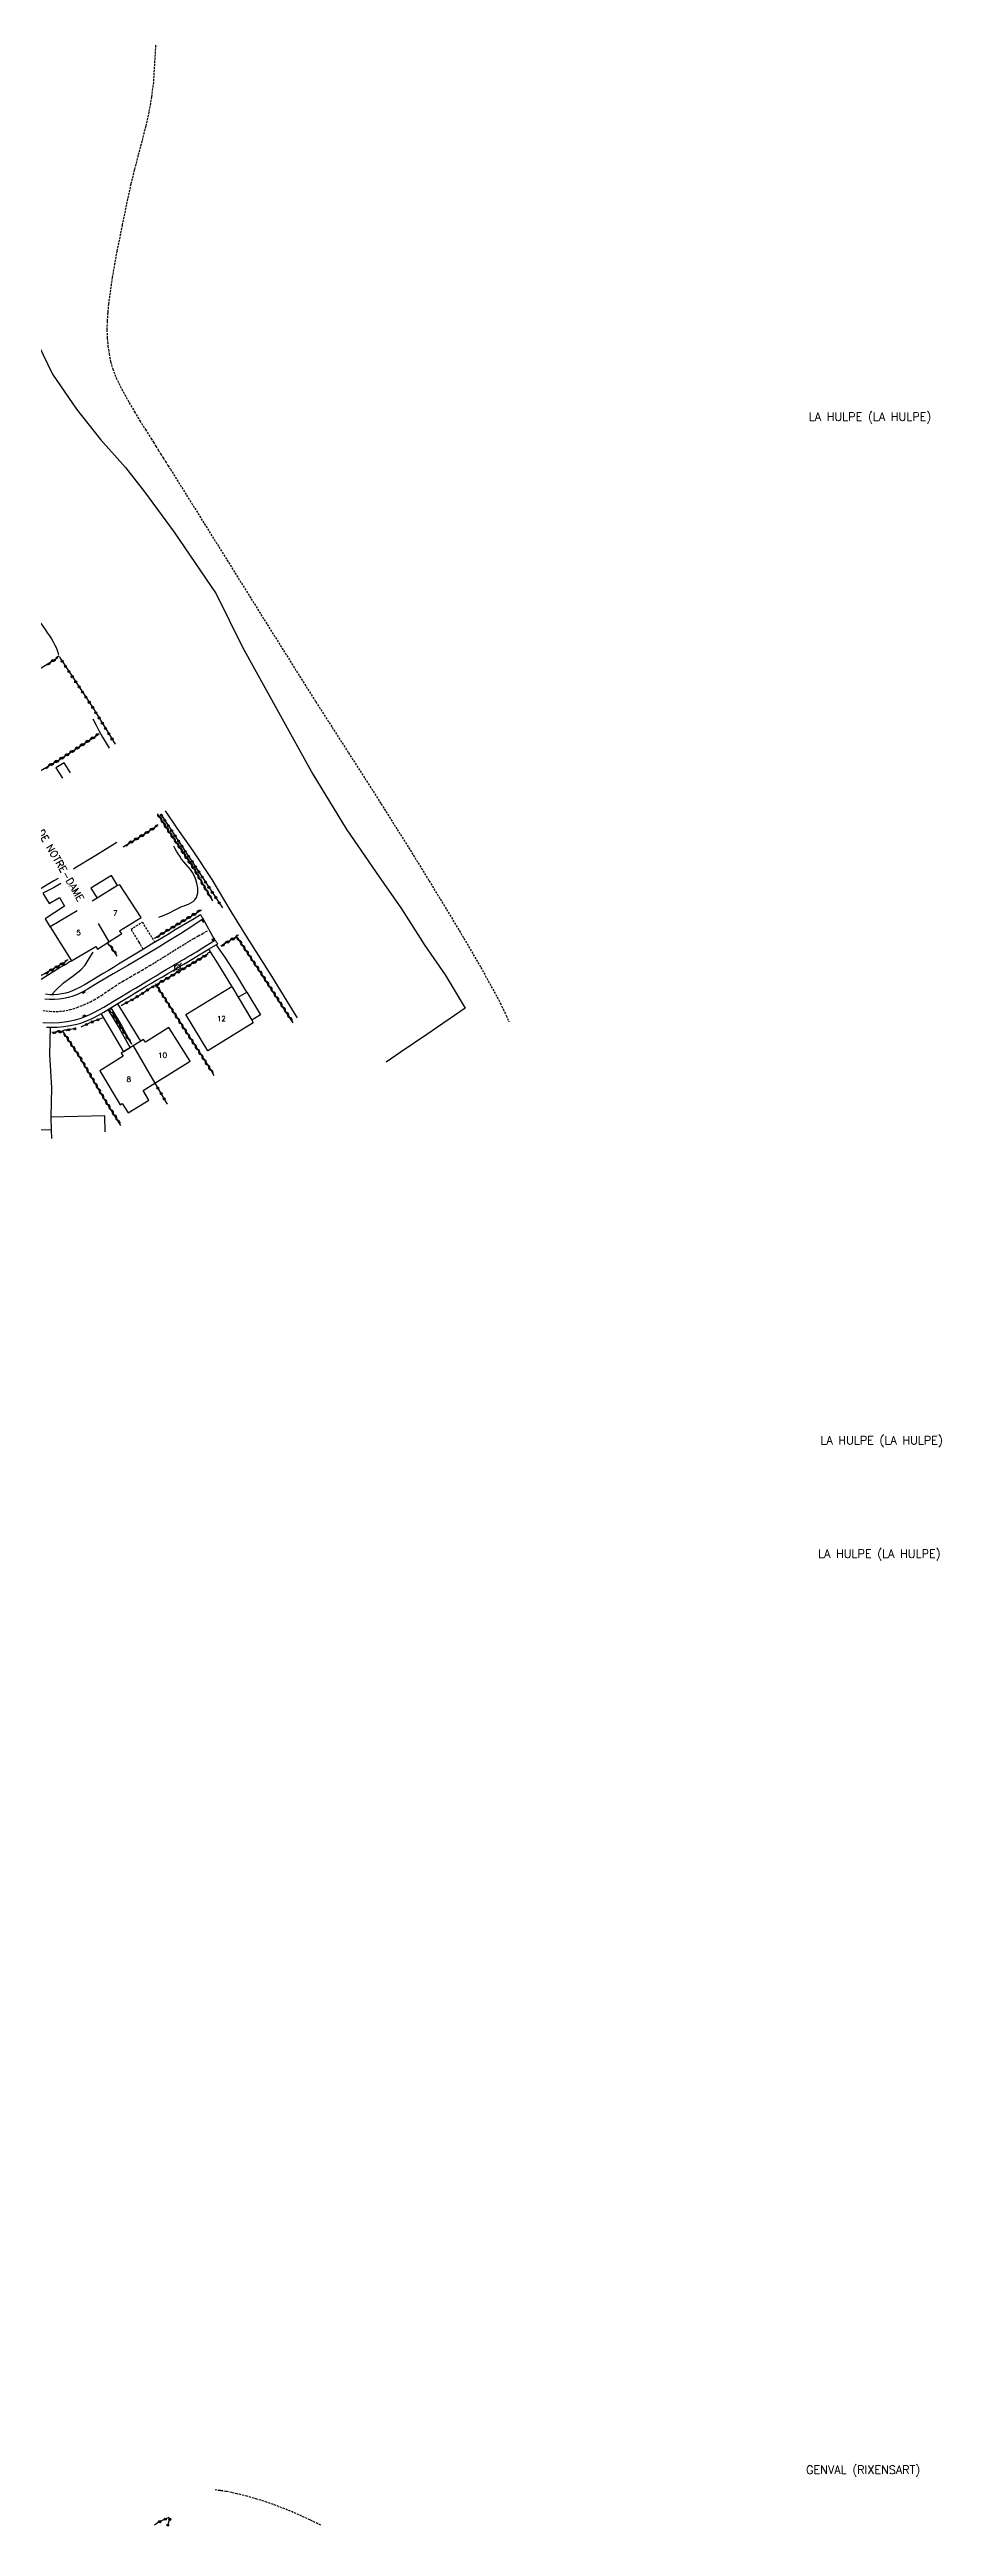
# Model space of a CAD drawing. Header units: millimetres. Extents: x 157000 to 158001, y 157000 to 158002.
# Drawn here: x 157757 to 157975, y 157000 to 157603 of the extents above; entities that cross this region are included whole.
import ezdxf
from ezdxf.enums import TextEntityAlignment as Align

# ---------------------------------------------------------------- set-up
doc = ezdxf.new("R2010")
doc.units = ezdxf.units.MM
doc.linetypes.add('DASHED', pattern=[0.75, 0.5, -0.25])
doc.layers.get('0').update_dxf_attribs({"linetype": 'CONTINUOUS'})
for name, color, linetype in [('W0001', 6, 'DASHED'), ('W0008', 7, 'CONTINUOUS'), ('W0014', 7, 'CONTINUOUS'), ('W0017', 7, 'CONTINUOUS'), ('W0070', 7, 'DASHED'), ('W0101', 7, 'CONTINUOUS'), ('W0104', 1, 'CONTINUOUS'), ('W0112', 1, 'DASHED'), ('W0214', 2, 'CONTINUOUS'), ('W0300', 7, 'CONTINUOUS'), ('W0310', 3, 'CONTINUOUS'), ('W0323', 7, 'CONTINUOUS'), ('W0330', 7, 'CONTINUOUS'), ('W0401', 7, 'CONTINUOUS'), ('W0473', 7, 'CONTINUOUS'), ('W0980', 7, 'CONTINUOUS'), ('W0989', 7, 'CONTINUOUS'), ('W0991', 7, 'CONTINUOUS'), ('W1102', 7, 'CONTINUOUS')]:
    doc.layers.add(name, color=color, linetype=linetype)
doc.styles.get("Standard").update_dxf_attribs({"font": 'romans.shx', "width": 0.85})

# ---------------------------------------------------------------- blocks, each defined once
blk = doc.blocks.new('T401')
for p, q in [((-0.3, 0.3), (0, 0.3)), ((-0.3, -0.25), (-0.3, 0.3)), ((-0.3, 0.15), (0, 0.15)), ((-0.3, 0), (0, 0)), ((0, 0.3), (0, -0.25)), ((-0.3, -0.15), (0, -0.15)), ((-0.3, -0.25), (-0.3, -0.3)), ((-0.3, -0.3), (0, -0.3)), ((0, -0.3), (0, -0.25))]:
    blk.add_line(p, q)
blk = doc.blocks.new('T473')
for p, q in [((-0.166667, 0.166667), (0.166667, -0.166667)), ((-0.166667, -0.166667), (0.166667, 0.166667)), ((0.500001, 0.500001), (1.000002, 1.000002)), ((-1.000002, -1.000002), (-0.500001, -0.500001))]:
    blk.add_line(p, q)
blk.add_ellipse((0, 0), major_axis=(0.471405, 0.471405), ratio=1, start_param=5.4977871438, end_param=11.780972451)
blk = doc.blocks.new('t310o')
at = {"color": 0, "linetype": 'Continuous'}
for centre, start, end in [((-0.5, 0.38), 216.8699, 323.1304), ((0.5, -0.37), 36.8699, 143.1303)]:
    blk.add_arc(centre, 0.625, start, end, dxfattribs=at)
blk = doc.blocks.new('t323o')
at = {"color": 0, "linetype": 'Continuous'}
for radius in [0.25, 0.15]:
    blk.add_circle((0, 0), radius, dxfattribs=at)

msp = doc.modelspace()

# ---------------------------------------------------------------- linework, layer by layer
at = {"layer": 'W0001'}
msp.add_lwpolyline([(157755.9, 157368.89), (157757.52, 157368.69), (157759.16, 157368.64), (157760.8, 157368.76), (157762.53, 157369.1), (157764.22, 157369.63), (157765.85, 157370.3), (157767.44, 157371.03), (157768.35, 157371.5), (157769.25, 157372.02), (157770.12, 157372.57), (157770.97, 157373.15), (157771.81, 157373.73), (157772.66, 157374.31), (157773.51, 157374.88), (157774.38, 157375.43), (157775.31, 157375.99), (157776.24, 157376.54), (157777.18, 157377.09), (157778.12, 157377.63), (157779.06, 157378.17), (157780, 157378.72), (157780.94, 157379.26), (157781.87, 157379.82), (157783.08, 157380.55), (157784.29, 157381.3), (157785.49, 157382.05), (157786.69, 157382.8), (157787.89, 157383.56), (157789.09, 157384.3), (157790.3, 157385.04), (157791.51, 157385.77), (157792.61, 157386.42), (157793.72, 157387.05), (157794.83, 157387.68), (157795.94, 157388.29)], dxfattribs=at)
at = {"layer": 'W0008'}
msp.add_lwpolyline([(157797.72, 157386.05), (157794.91, 157391.21)], dxfattribs=at)
at = {"layer": 'W0014'}
for points in [[(157794.27, 157392.16), (157792.72, 157391.25), (157791.18, 157390.34), (157789.64, 157389.43), (157788.1, 157388.51), (157786.17, 157387.35), (157784.23, 157386.19), (157782.3, 157385.02), (157780.37, 157383.85), (157779.14, 157383.11), (157777.92, 157382.37), (157776.7, 157381.62), (157775.47, 157380.87), (157774.25, 157380.13), (157773.02, 157379.38), (157771.8, 157378.64), (157770.57, 157377.91), (157769.1, 157377.02), (157767.63, 157376.12), (157766.14, 157375.24), (157764.61, 157374.44), (157763.84, 157374.06), (157763.05, 157373.69), (157762.24, 157373.37), (157761.4, 157373.12), (157760.45, 157372.92), (157759.49, 157372.78), (157758.52, 157372.72), (157757.55, 157372.74), (157756.49, 157372.87)], [(157794.92, 157391.2), (157794.86, 157391.29), (157794.79, 157391.38), (157794.72, 157391.47), (157794.66, 157391.57), (157794.56, 157391.71), (157794.46, 157391.86), (157794.36, 157392.02), (157794.26, 157392.17)], [(157755.87, 157365.94), (157757.84, 157365.86), (157759.81, 157365.96), (157761.76, 157366.21), (157763.69, 157366.6), (157764.92, 157366.96), (157766.12, 157367.42), (157767.29, 157367.95), (157768.44, 157368.5), (157770.67, 157369.68), (157772.84, 157370.96), (157774.98, 157372.29), (157777.13, 157373.59), (157778.39, 157374.34), (157779.65, 157375.09), (157780.9, 157375.84), (157782.15, 157376.6), (157783.41, 157377.35), (157784.66, 157378.11), (157785.91, 157378.86), (157787.17, 157379.61), (157787.93, 157380.06), (157788.69, 157380.51), (157789.45, 157380.95), (157790.22, 157381.39), (157790.98, 157381.84), (157791.74, 157382.28), (157792.5, 157382.74), (157793.25, 157383.2), (157794.38, 157383.89), (157795.5, 157384.6), (157796.61, 157385.32), (157797.72, 157386.05)], [(157794.92, 157391.2), (157792.14, 157389.38), (157789.33, 157387.59), (157786.51, 157385.82), (157783.68, 157384.08), (157780.13, 157381.95), (157776.57, 157379.86), (157772.99, 157377.78), (157769.41, 157375.72), (157768.14, 157374.96), (157766.88, 157374.18), (157765.58, 157373.44), (157764.24, 157372.81), (157763.17, 157372.41), (157762.08, 157372.07), (157760.97, 157371.8), (157759.83, 157371.62), (157758.67, 157371.53), (157757.49, 157371.53), (157756.32, 157371.62)], [(157798.43, 157385.15), (157798.36, 157385.24), (157798.3, 157385.33), (157798.24, 157385.42), (157798.17, 157385.51), (157798.08, 157385.65), (157797.99, 157385.79), (157797.9, 157385.93), (157797.82, 157386.08)], [(157756.77, 157364.82), (157757.8, 157364.79), (157759.38, 157364.84), (157760.96, 157364.99), (157762.53, 157365.22), (157764.08, 157365.55), (157765.1, 157365.83), (157766.1, 157366.18), (157767.08, 157366.58), (157768.05, 157367.02), (157769.4, 157367.72), (157770.72, 157368.49), (157772.02, 157369.3), (157773.32, 157370.1), (157774.13, 157370.58), (157774.93, 157371.07), (157775.73, 157371.56), (157776.53, 157372.06), (157777.32, 157372.55), (157778.12, 157373.04), (157778.92, 157373.53), (157779.73, 157374.02), (157781.03, 157374.79), (157782.33, 157375.57), (157783.63, 157376.33), (157784.94, 157377.1), (157786.25, 157377.86), (157787.55, 157378.63), (157788.85, 157379.4), (157790.16, 157380.17), (157792.23, 157381.41), (157794.3, 157382.65), (157796.36, 157383.9), (157798.43, 157385.15)]]:
    msp.add_lwpolyline(points, dxfattribs=at)
at = {"layer": 'W0017'}
for points in [[(157751.88, 157374.37), (157754.8, 157376.08), (157760.08, 157379.43), (157761.32, 157380.11), (157762.29, 157380.76), (157762.8, 157381.01)], [(157757.91, 157372.71), (157759.1, 157373.93), (157760.88, 157375.66), (157762.89, 157377.06), (157765.1, 157378.77), (157766.13, 157379.9), (157767.11, 157381.55), (157768.13, 157383.13)], [(157796.21, 157383.82), (157798.48, 157380.23), (157801.79, 157374.84)], [(157805.54, 157373.35), (157802.8, 157377.8), (157800.3, 157381.7), (157798.06, 157384.93)], [(157771.67, 157369.1), (157774.34, 157364.76), (157777.07, 157359.78), (157775.55, 157358.84), (157772.57, 157363.9), (157770.01, 157368.13)], [(157772.42, 157369.55), (157775, 157365.26), (157777.43, 157360.7)], [(157774, 157370.51), (157777.67, 157364.57), (157779.62, 157361.45)], [(157757.61, 157364.79), (157757.49, 157358.16), (157757.93, 157350.06), (157757.8, 157342.88)]]:
    msp.add_lwpolyline(points, dxfattribs=at)
at = {"layer": 'W0070'}
for points in [[(157783.29, 157603.95), (157782.75, 157594.9), (157782.29, 157591.29), (157781.65, 157587.7), (157780.86, 157584.15), (157779.97, 157580.63), (157779.04, 157577.12), (157778.12, 157573.62), (157777.25, 157570.1), (157776.48, 157566.56), (157775.17, 157560.18), (157773.87, 157553.8), (157772.71, 157547.39), (157771.83, 157540.93), (157771.63, 157538.84), (157771.49, 157536.74), (157771.44, 157534.63), (157771.52, 157532.52), (157771.7, 157530.65), (157771.96, 157528.8), (157772.34, 157526.95), (157772.85, 157525.15), (157773.68, 157522.99), (157774.68, 157520.92), (157775.78, 157518.89), (157776.89, 157516.89), (157778.15, 157514.69), (157779.47, 157512.52), (157780.82, 157510.37), (157782.17, 157508.23), (157782.75, 157507.28), (157783.34, 157506.34), (157783.94, 157505.39), (157784.53, 157504.45), (157785.12, 157503.51), (157785.72, 157502.57), (157786.31, 157501.63), (157786.9, 157500.69), (157790.84, 157494.39), (157794.77, 157488.09), (157798.7, 157481.79), (157802.63, 157475.49), (157806.56, 157469.18), (157810.49, 157462.88), (157814.43, 157456.59), (157818.38, 157450.3), (157822.31, 157444.07), (157826.28, 157437.85), (157830.25, 157431.65), (157834.23, 157425.44), (157838.2, 157419.23), (157842.14, 157413), (157846.05, 157406.75), (157849.91, 157400.47), (157854.16, 157393.47), (157858.39, 157386.45), (157862.51, 157379.37), (157866.45, 157372.19), (157867.23, 157370.69), (157867.97, 157369.18), (157868.68, 157367.65), (157869.36, 157366.11)], [(157823.5, 157000), (157820.92, 157001.29), (157818.21, 157002.53), (157815.46, 157003.69), (157812.68, 157004.77), (157810.34, 157005.6), (157807.98, 157006.36), (157805.6, 157007.04), (157803.2, 157007.65), (157801.83, 157007.96), (157800.45, 157008.22), (157799.07, 157008.43), (157797.68, 157008.61)]]:
    msp.add_lwpolyline(points, dxfattribs=at)
at = {"layer": 'W0101'}
for points in [[(157771.93, 157385.64), (157775.05, 157387.62), (157774.47, 157388.25), (157779.77, 157391.56), (157774.59, 157399.53), (157774.06, 157399.29), (157769.05, 157396.21), (157767.88, 157395.48)], [(157764.16, 157393.19), (157757.59, 157389.23), (157762.8, 157381.01)], [(157762.8, 157381.01), (157768.74, 157384.48), (157769.13, 157383.86), (157771.93, 157385.64)], [(157786.55, 157364.75), (157780.84, 157361.2), (157780.39, 157361.85), (157777.87, 157360.28)], [(157783.13, 157351.2), (157791.71, 157356.53), (157786.55, 157364.75)], [(157777.87, 157360.28), (157774.95, 157358.47), (157775.4, 157357.77), (157769.75, 157354.23), (157774.63, 157345.95), (157775.15, 157346.26), (157776.6, 157343.97), (157781.65, 157347.07), (157780.3, 157349.44), (157783.13, 157351.2)], [(157770.95, 157343.23), (157757.8, 157342.88), (157757.89, 157339.79)], [(157757.89, 157339.79), (157757.94, 157337.69)], [(157771.05, 157339.3), (157770.95, 157343.23)]]:
    msp.add_lwpolyline(points, dxfattribs=at)
msp.add_lwpolyline([(157790.67, 157367.92), (157801.85, 157374.71), (157803.43, 157372.14), (157805.54, 157373.35), (157808.85, 157367.8), (157806.74, 157366.55), (157807.1, 157365.92), (157796.01, 157359.1)], close=True, dxfattribs=at)
at = {"layer": 'W0104'}
for points in [[(157762.56, 157426.73), (157761.02, 157429.23), (157759.03, 157428.01)], [(157759.03, 157428.01), (157760.6, 157425.47)], [(157760.26, 157399.82), (157758.42, 157398.8), (157755.8, 157397.47), (157757.36, 157394.98), (157759.9, 157396.43), (157761.14, 157394.28), (157756.38, 157391.24), (157757.6, 157389.22), (157757.59, 157389.23)], [(157774.06, 157399.29), (157772.59, 157401.77), (157767.53, 157398.68), (157769.05, 157396.21)], [(157803.43, 157372.14), (157806.74, 157366.55)], [(157757.89, 157339.79), (157757.88, 157339.79), (157752.89, 157339.69)]]:
    msp.add_lwpolyline(points, dxfattribs=at)
at = {"layer": 'W0112'}
msp.add_lwpolyline([(157780.25, 157383.84), (157779.29, 157385.52), (157777.32, 157388.69), (157780.05, 157390.38), (157783.07, 157385.58)], dxfattribs=at)
at = {"layer": 'W0214'}
msp.add_lwpolyline([(157754.57, 157464.17), (157755.2, 157463.35), (157755.81, 157462.52), (157756.41, 157461.67), (157756.99, 157460.82), (157757.47, 157460.1), (157757.94, 157459.38), (157758.38, 157458.65), (157758.78, 157457.88), (157759.05, 157457.29), (157759.29, 157456.68), (157759.5, 157456.05), (157759.67, 157455.42)], dxfattribs=at)
at = {"layer": 'W0300'}
for points in [[(157768.05, 157439.92), (157768.79, 157438.41), (157769.56, 157436.91), (157770.38, 157435.44), (157771.23, 157433.99), (157772, 157432.78)], [(157773.84, 157409.81), (157768.76, 157406.65), (157763.65, 157403.53), (157763.29, 157403.31)], [(157784.06, 157391.58), (157785.37, 157392.12), (157786.66, 157392.69), (157787.93, 157393.3), (157789.18, 157393.94), (157789.71, 157394.19), (157790.25, 157394.39), (157790.8, 157394.59), (157791.33, 157394.8), (157791.89, 157395.08), (157792.41, 157395.43), (157792.88, 157395.87), (157793.24, 157396.39), (157793.61, 157397.57), (157793.6, 157398.78), (157793.34, 157399.92), (157793, 157400.98), (157792.67, 157401.77), (157792.25, 157402.51), (157791.76, 157403.2), (157791.23, 157403.86), (157790.7, 157404.49), (157790.16, 157405.12), (157789.64, 157405.77), (157789.17, 157406.46), (157788.79, 157407.06), (157788.42, 157407.67), (157788.07, 157408.28), (157787.72, 157408.9)], [(157759.54, 157401.05), (157758.53, 157400.44), (157753.39, 157397.38), (157750.73, 157395.83), (157748.07, 157394.29), (157745.4, 157392.78), (157742.72, 157391.28)]]:
    msp.add_lwpolyline(points, dxfattribs=at)
at = {"layer": 'W0310'}
for points in [[(157759.45, 157454.77), (157757.51, 157453.57), (157755.06, 157452.01), (157751.05, 157449.51), (157750.18, 157448.97), (157748.45, 157448.17), (157745.81, 157446.62), (157743.39, 157445.09), (157741.79, 157444.06), (157740.2, 157443.12), (157738.56, 157441.98)], [(157750.82, 157424.55), (157753.09, 157426), (157759.82, 157429.94), (157769.55, 157436.27)], [(157783.94, 157416.52), (157785.48, 157414.02), (157792.69, 157403.28), (157797.12, 157395.62)], [(157775.42, 157408.78), (157780.12, 157411.56), (157783.77, 157413.9)], [(157783.02, 157386.49), (157788.48, 157389.77), (157794.47, 157393.41)], [(157761.49, 157380.82), (157758.38, 157379.02), (157754.47, 157376.86), (157752.48, 157375.91), (157751.19, 157376.25), (157748.88, 157378.29), (157744.69, 157384.04), (157741.86, 157388.84)], [(157816.84, 157365.89), (157816.35, 157366.64), (157808.13, 157379.3), (157803.07, 157386.88), (157801, 157385.7), (157799.16, 157384.56)], [(157773.93, 157382.11), (157773.1, 157383.4), (157772.1, 157384.87)], [(157796.14, 157382.69), (157793.03, 157380.81), (157787.98, 157377.79), (157786.24, 157376.76), (157784.48, 157375.76), (157783.47, 157375.06), (157789.86, 157365.04), (157796.8, 157354.28), (157797.52, 157353.08)], [(157772.71, 157368.38), (157775.18, 157364.32), (157777.43, 157360.7)], [(157774.86, 157340.87), (157770.88, 157347.3), (157764.86, 157357.52), (157760.68, 157363.83), (157760.41, 157363.81), (157759.42, 157363.69), (157757.99, 157363.55)]]:
    msp.add_lwpolyline(points, dxfattribs=at)
at = {"layer": 'W0323'}
for points in [[(157759.87, 157454.93), (157768.09, 157442.5), (157773.47, 157433.72)], [(157784.46, 157416.81), (157786.04, 157414.4), (157799.6, 157393.86)], [(157783.07, 157374.88), (157781.64, 157374.08), (157780.51, 157373.31), (157777.9, 157371.67), (157776.28, 157370.81), (157774.92, 157370.02)], [(157763.66, 157364.42), (157762.39, 157364.24), (157760.66, 157363.97)], [(157770.27, 157367.03), (157767.64, 157366.01), (157765.11, 157364.86)], [(157783.13, 157351.2), (157784.51, 157348.87), (157786.13, 157346.08)], [(157786.25, 157000), (157786.78, 157001.56), (157786.56, 157001.87), (157784.18, 157000.81), (157783.06, 157000)]]:
    msp.add_lwpolyline(points, dxfattribs=at)
at = {"layer": 'W0330'}
for points in [[(157744.27, 157562.1), (157748.57, 157548.17), (157753.65, 157533.28), (157758.17, 157523.82), (157764.04, 157515.37), (157769.9, 157507.96), (157775.96, 157501.12), (157780.57, 157495.2), (157787.81, 157485.41), (157798.07, 157470.37), (157804.45, 157457.38), (157813.21, 157441.54), (157821.61, 157426.42), (157829.67, 157413.1), (157836.99, 157402.51), (157843.17, 157393.63), (157848.87, 157384.7), (157853.78, 157377.54), (157858.66, 157369.49)], [(157817.88, 157367.06), (157817.52, 157367.62), (157811.63, 157377.28), (157805.72, 157386.58), (157801.68, 157393.02), (157797.04, 157400.82), (157792.43, 157407.77), (157788.53, 157413.31), (157785.73, 157417.53)], [(157858.72, 157369.49), (157849.38, 157363.07), (157842.84, 157358.64), (157839.43, 157356.32)]]:
    msp.add_lwpolyline(points, dxfattribs=at)
at = {"layer": 'W1102'}
for points in [[(157769.32, 157390.07), (157771.93, 157385.64)], [(157777.87, 157360.28), (157783.13, 157351.2)]]:
    msp.add_lwpolyline(points, dxfattribs=at)

# ---------------------------------------------------------------- block references
at = {"layer": 'W0310'}
for p, rotation in [((157757.74, 157453.71), 211.7247726972466), ((157759.02, 157454.5), 211.7247726972466), ((157764.86, 157433.22), 33.05326093787216), ((157766.12, 157434.03), 33.05326093787216), ((157767.37, 157434.85), 33.05326093787216), ((157768.63, 157435.67), 33.05326093787216), ((157757.24, 157428.43), 30.33150078716786), ((157758.53, 157429.18), 30.33150078716786), ((157759.83, 157429.94), 33.05326093787216), ((157761.09, 157430.76), 33.05326093787216), ((157762.34, 157431.58), 33.05326093787216), ((157763.6, 157432.4), 33.05326093787216), ((157784.32, 157415.91), 301.7316903703376), ((157776.71, 157409.54), 30.54475905399104), ((157778, 157410.3), 30.54475905399104), ((157779.29, 157411.07), 30.54475905399104), ((157780.57, 157411.85), 32.69547453399834), ((157781.84, 157412.66), 32.69547453399834), ((157783.1, 157413.47), 32.69547453399834), ((157785.11, 157414.63), 301.7316903703376), ((157785.92, 157413.37), 303.8497098533244), ((157786.76, 157412.12), 303.8497098533244), ((157787.59, 157410.88), 303.8497098533244), ((157788.43, 157409.63), 303.8497098533244), ((157789.26, 157408.39), 303.8497098533244), ((157790.1, 157407.14), 303.8497098533244), ((157790.93, 157405.9), 303.8497098533244), ((157791.77, 157404.65), 303.8497098533244), ((157792.6, 157403.4), 303.8497098533244), ((157793.36, 157402.11), 300.0260951771785), ((157794.11, 157400.81), 300.0260951771785), ((157794.86, 157399.51), 300.0260951771785), ((157795.61, 157398.22), 300.0260951771785), ((157796.37, 157396.92), 300.0260951771785), ((157790.73, 157391.14), 31.27672240484403), ((157792.01, 157391.92), 31.27672240484403), ((157793.3, 157392.69), 31.27672240484403), ((157784.31, 157387.27), 30.96067230002076), ((157785.59, 157388.04), 30.96067230002076), ((157786.88, 157388.81), 30.96067230002076), ((157788.17, 157389.58), 30.96067230002076), ((157789.45, 157390.36), 31.27672240484403), ((157800.13, 157385.17), 211.7551848876194), ((157801.42, 157385.94), 209.5122880705861), ((157802.72, 157386.68), 209.5122880705861), ((157803.68, 157385.96), 123.7302003897323), ((157804.51, 157384.71), 123.7302003897323), ((157758.57, 157379.13), 209.8992476399338), ((157759.87, 157379.88), 209.8992476399338), ((157761.17, 157380.63), 209.8992476399338), ((157772.28, 157384.61), 124.1084723995893), ((157773.12, 157383.37), 122.8184004073922), ((157790.68, 157379.4), 210.8836179569205), ((157791.96, 157380.17), 210.8836179569205), ((157793.25, 157380.94), 211.0825488552575), ((157794.53, 157381.72), 211.0825488552575), ((157795.82, 157382.49), 211.0825488552575), ((157805.35, 157383.46), 123.7302003897323), ((157806.18, 157382.22), 123.7302003897323), ((157807.01, 157380.97), 123.7302003897323), ((157807.85, 157379.72), 123.7302003897323), ((157757.26, 157378.4), 209.0122955212273), ((157783.79, 157374.57), 302.5055717506225), ((157784.22, 157375.58), 214.6802985196662), ((157784.59, 157373.3), 302.5055717506225), ((157785.51, 157376.35), 209.5804899748506), ((157786.81, 157377.1), 210.6660807713837), ((157788.1, 157377.86), 210.8836179569205), ((157789.39, 157378.63), 210.8836179569205), ((157808.67, 157378.47), 123.0132072839676), ((157809.49, 157377.21), 123.0132072839676), ((157810.3, 157375.95), 123.0132072839676), ((157811.12, 157374.69), 123.0132072839676), ((157811.94, 157373.44), 123.0132072839676), ((157772.71, 157368.37), 301.3604609632281), ((157773.49, 157367.09), 301.3604609632281), ((157785.4, 157372.04), 302.5055717506225), ((157786.21, 157370.77), 302.5055717506225), ((157787.01, 157369.51), 302.5055717506225), ((157787.82, 157368.24), 302.5055717506225), ((157788.63, 157366.98), 302.5055717506225), ((157812.75, 157372.18), 123.0132072839676), ((157813.57, 157370.92), 123.0132072839676), ((157814.39, 157369.66), 123.0132072839676), ((157815.21, 157368.41), 123.0132072839676), ((157816.02, 157367.15), 123.0132072839676), ((157759.18, 157363.67), 185.6906877126366), ((157760.67, 157363.83), 185.4802385424465), ((157761.51, 157362.59), 123.5494672430781), ((157762.33, 157361.34), 123.5494672430781), ((157774.27, 157365.81), 301.3604609632281), ((157775.05, 157364.52), 301.3604609632281), ((157775.84, 157363.25), 301.8412532636228), ((157776.64, 157361.98), 301.8412532636228), ((157789.43, 157365.71), 302.5055717506225), ((157790.24, 157364.45), 302.8037946686155), ((157791.05, 157363.19), 302.8037946686155), ((157791.87, 157361.93), 302.8037946686155), ((157792.68, 157360.67), 302.8037946686155), ((157763.16, 157360.09), 123.5494672430781), ((157763.99, 157358.84), 123.5494672430781), ((157764.82, 157357.59), 123.5494672430781), ((157765.59, 157356.3), 120.4765677192778), ((157766.35, 157355), 120.4765677192778), ((157793.49, 157359.41), 302.8037946686155), ((157794.3, 157358.15), 302.8037946686155), ((157795.12, 157356.89), 302.8037946686155), ((157795.93, 157355.62), 302.8037946686155), ((157767.11, 157353.71), 120.4765677192778), ((157767.87, 157352.42), 120.4765677192778), ((157768.63, 157351.12), 120.4765677192778), ((157769.39, 157349.83), 120.4765677192778), ((157770.15, 157348.54), 120.4765677192778), ((157796.74, 157354.36), 302.8037946686155), ((157770.91, 157347.25), 121.7715657707348), ((157771.7, 157345.97), 121.7715657707348), ((157772.49, 157344.7), 121.7715657707348), ((157773.28, 157343.42), 121.7715657707348), ((157774.07, 157342.15), 121.7715657707348)]:
    msp.add_blockref('t310o', p, dxfattribs=dict(at, rotation=rotation))
at = {"layer": 'W0323'}
for p, rotation in [((157760.53, 157453.93), 303.4907063528058), ((157761.36, 157452.68), 303.4907063528058), ((157762.18, 157451.43), 303.4907063528058), ((157763.01, 157450.18), 303.4907063528058), ((157763.84, 157448.93), 303.4907063528058), ((157764.67, 157447.68), 303.4907063528058), ((157765.49, 157446.43), 303.4907063528058), ((157766.32, 157445.18), 303.4907063528058), ((157767.15, 157443.93), 303.4907063528058), ((157767.98, 157442.67), 303.4907063528058), ((157768.77, 157441.4), 301.4921238534803), ((157769.55, 157440.12), 301.4921238534803), ((157770.33, 157438.84), 301.4921238534803), ((157771.12, 157437.56), 301.4921238534803), ((157771.9, 157436.28), 301.4921238534803), ((157772.69, 157435), 301.4921238534803), ((157784.73, 157416.4), 303.15427059173), ((157785.55, 157415.15), 303.15427059173), ((157786.38, 157413.89), 303.436313760615), ((157787.2, 157412.64), 303.436313760615), ((157788.03, 157411.39), 303.436313760615), ((157788.86, 157410.14), 303.436313760615), ((157789.68, 157408.88), 303.436313760615), ((157790.51, 157407.63), 303.436313760615), ((157791.33, 157406.38), 303.436313760615), ((157792.16, 157405.13), 303.436313760615), ((157792.99, 157403.88), 303.436313760615), ((157793.81, 157402.63), 303.436313760615), ((157794.64, 157401.37), 303.436313760615), ((157795.47, 157400.12), 303.436313760615), ((157796.29, 157398.87), 303.436313760615), ((157797.12, 157397.62), 303.436313760615), ((157797.95, 157396.37), 303.436313760615), ((157798.77, 157395.11), 303.436313760615), ((157781.35, 157373.88), 214.4311195498013), ((157782.64, 157374.64), 208.9151323706668), ((157776.22, 157370.78), 210.1852950496964), ((157777.54, 157371.48), 208.0284936404835), ((157778.83, 157372.25), 212.125731591845), ((157780.1, 157373.05), 212.125731591845), ((157762.14, 157364.2), 188.6518401356056), ((157763.63, 157364.42), 188.2758928273569), ((157766.48, 157365.48), 204.3635192876443), ((157767.85, 157366.09), 201.2442069606508), ((157769.25, 157366.63), 201.2442069606508), ((157783.86, 157349.96), 300.6547208042895), ((157784.63, 157348.67), 300.1523361395077), ((157785.38, 157347.37), 300.1523361395077), ((157784.29, 157000.86), 203.9362774782174), ((157785.66, 157001.47), 203.9362774782174), ((157786.26, 157000.01), 71.48363251400617), ((157786.74, 157001.43), 71.48363251400617)]:
    msp.add_blockref('t323o', p, dxfattribs=dict(at, rotation=rotation))
at = {"layer": 'W0401'}
for p, rotation in [((157795.01, 157390.8), 28.55744803401752), ((157797.42, 157386.1), 303.5936238149746), ((157765.73, 157373.47), 118.2821734243767), ((157766.01, 157367.42), 292.8444735897891)]:
    msp.add_blockref('T401', p, dxfattribs=dict(at, rotation=rotation))
at = {"layer": 'W0473'}
msp.add_blockref('T473', (157788.63, 157379.39), dxfattribs=at)

# ---------------------------------------------------------------- texts
at = {"layer": 'W0980'}
for s, p in [('LA HULPE (LA HULPE)', (157957.29, 157513.36)), ('LA HULPE (LA HULPE)', (157960.11, 157264.08)), ('LA HULPE (LA HULPE)', (157959.56, 157236.47)), ('GENVAL (RIXENSART)', (157955.62, 157013.36))]:
    msp.add_text(s, height=2, dxfattribs=at).set_placement(p, align=Align.MIDDLE)
at = {"layer": 'W0989'}
msp.add_text('AVENUE PRIEURE DE NOTRE-DAME', height=1.75, rotation=300.4101, dxfattribs=at).set_placement((157743.77, 157430.51))
at = {"layer": 'W0991'}
for s, p in [('7', (157773.47, 157392.59)), ('5', (157764.55, 157387.84)), ('12', (157799.31, 157366.9)), ('10', (157785.01, 157357.98)), ('8', (157776.79, 157352.13))]:
    msp.add_text(s, height=1.25, dxfattribs=at).set_placement(p, align=Align.MIDDLE_CENTER)

doc.saveas('drawing.dxf')
